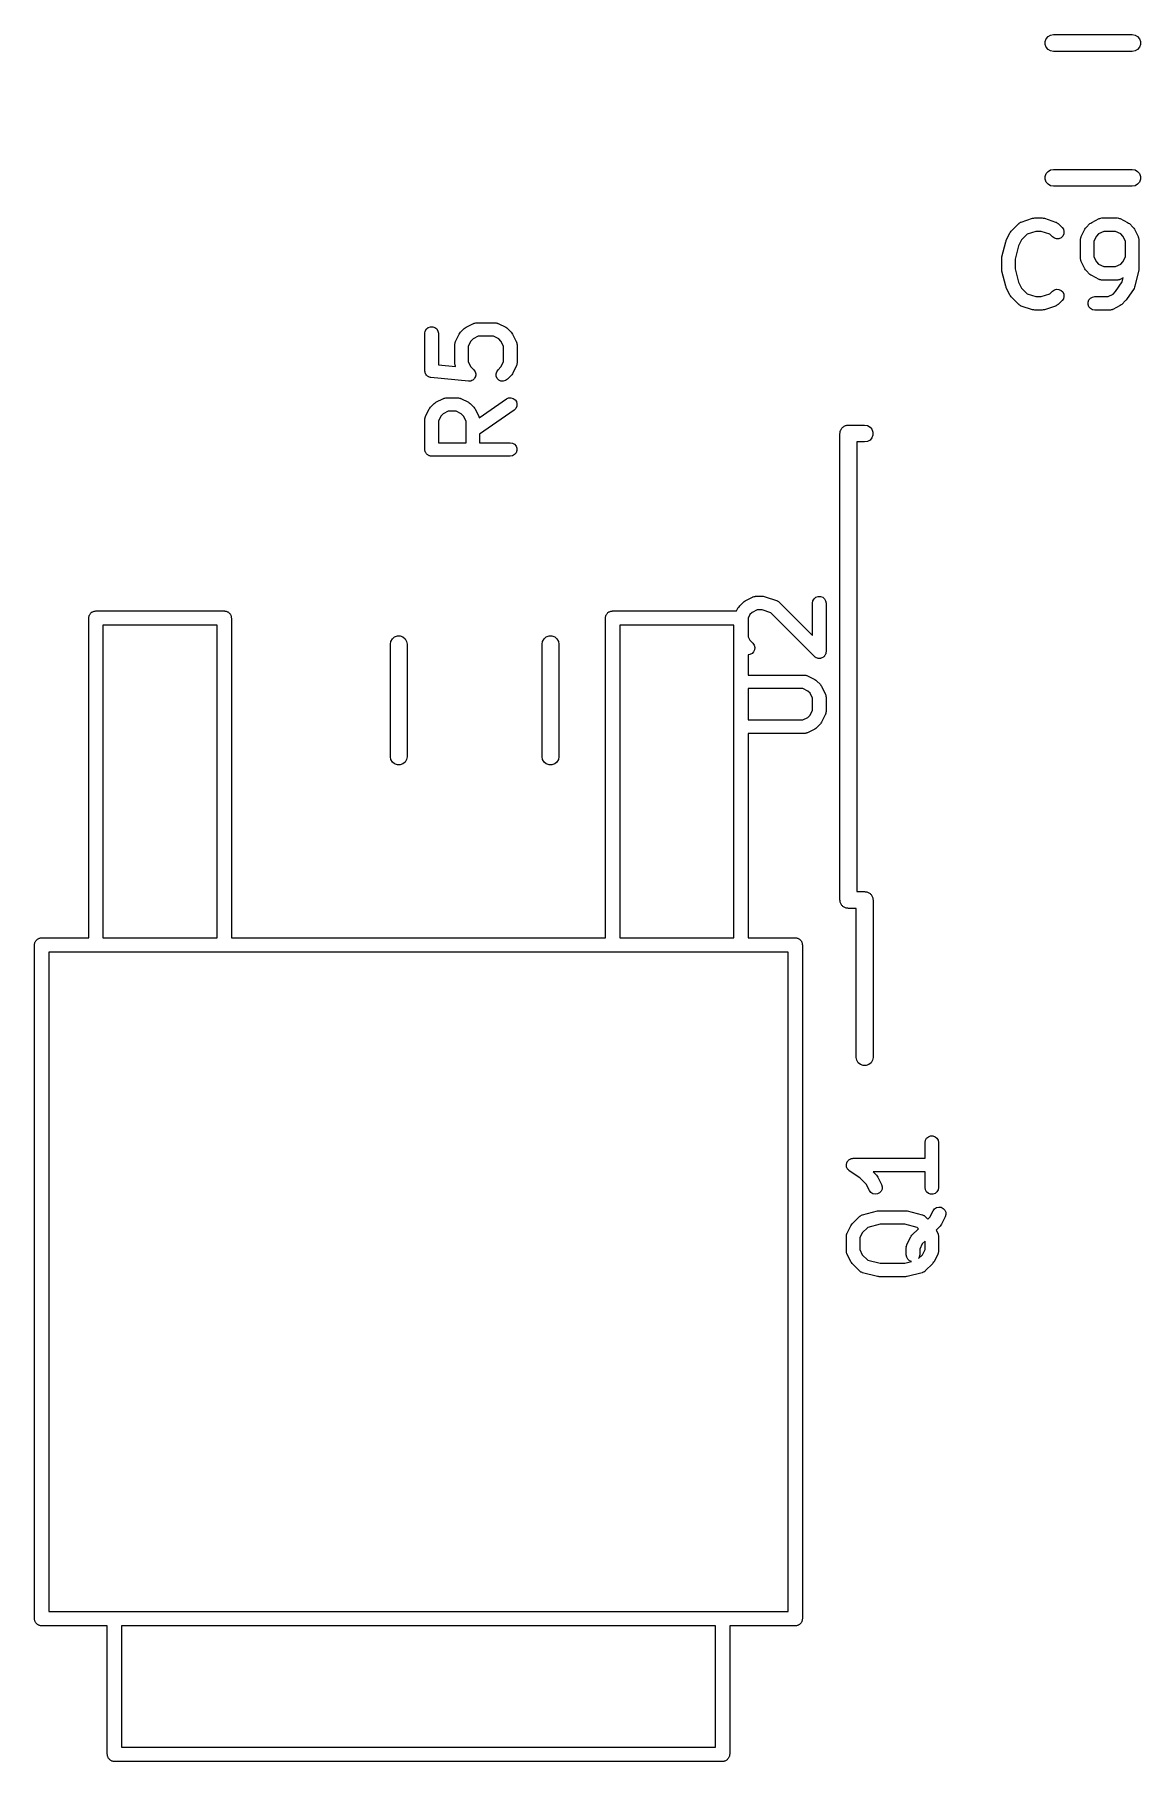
# Model space of a CAD drawing. Extents: x 110.2 to 157.8, y -100.3 to -70.3.
# Drawn here: x 114.08 to 123.92, y -85.69 to -70.33 of the extents above; entities that cross this region are included whole.
import ezdxf

# ---------------------------------------------------------------- set-up
doc = ezdxf.new("R2010")
doc.units = 0
doc.header["$MEASUREMENT"] = 0
doc.layers.add('BLACK', color=7, linetype='CONTINUOUS')

msp = doc.modelspace()

# ---------------------------------------------------------------- linework, layer by layer
at = {"layer": 'Black'}
for p, q in [((123.076, -70.387), (123.085, -70.3625)), ((123.085, -70.3625), (123.102, -70.3425)), ((123.102, -70.3425), (123.124, -70.3295)), ((123.124, -70.3295), (123.15, -70.325)), ((123.15, -70.325), (123.85, -70.325)), ((123.85, -70.325), (123.876, -70.3295)), ((123.876, -70.3295), (123.898, -70.3425)), ((123.898, -70.3425), (123.915, -70.3625)), ((123.915, -70.3625), (123.924, -70.387)), ((123.076, -70.413), (123.076, -70.387)), ((123.085, -70.4375), (123.076, -70.413)), ((123.102, -70.4575), (123.085, -70.4375)), ((123.124, -70.4705), (123.102, -70.4575)), ((123.15, -70.475), (123.124, -70.4705)), ((123.85, -70.475), (123.15, -70.475)), ((123.876, -70.4705), (123.85, -70.475)), ((123.898, -70.4575), (123.876, -70.4705)), ((123.915, -70.4375), (123.898, -70.4575)), ((123.924, -70.413), (123.915, -70.4375)), ((123.924, -70.387), (123.924, -70.413)), ((123.076, -71.587), (123.085, -71.5625)), ((123.076, -71.613), (123.076, -71.587)), ((123.085, -71.5625), (123.102, -71.5425)), ((123.102, -71.5425), (123.124, -71.5295)), ((123.124, -71.5295), (123.15, -71.525)), ((123.15, -71.525), (123.85, -71.525)), ((123.85, -71.525), (123.876, -71.5295)), ((123.876, -71.5295), (123.898, -71.5425)), ((123.898, -71.5425), (123.915, -71.5625)), ((123.915, -71.5625), (123.924, -71.587)), ((123.924, -71.587), (123.924, -71.613)), ((123.085, -71.6375), (123.076, -71.613)), ((123.102, -71.6575), (123.085, -71.6375)), ((123.124, -71.6705), (123.102, -71.6575)), ((123.15, -71.675), (123.124, -71.6705)), ((123.85, -71.675), (123.15, -71.675)), ((123.876, -71.6705), (123.85, -71.675)), ((123.898, -71.6575), (123.876, -71.6705)), ((123.915, -71.6375), (123.898, -71.6575)), ((123.924, -71.613), (123.915, -71.6375)), ((122.774, -72.0742), (122.841, -72.0076)), ((122.841, -72.0076), (122.844, -72.0056)), ((122.844, -72.0056), (122.846, -72.003)), ((122.846, -72.003), (122.852, -71.9997)), ((122.852, -71.9997), (122.858, -71.9956)), ((122.858, -71.9956), (122.861, -71.9947)), ((122.861, -71.9947), (122.864, -71.9931)), ((122.864, -71.9931), (122.964, -71.9597)), ((122.964, -71.9597), (122.974, -71.9583)), ((122.974, -71.9583), (122.983, -71.9567)), ((122.983, -71.9567), (123.05, -71.9567)), ((123.05, -71.9567), (123.059, -71.9583)), ((123.059, -71.9583), (123.069, -71.9597)), ((123.069, -71.9597), (123.169, -71.9931)), ((123.169, -71.9931), (123.172, -71.9947)), ((123.172, -71.9947), (123.175, -71.9956)), ((123.175, -71.9956), (123.181, -71.9997)), ((123.181, -71.9997), (123.187, -72.003)), ((123.187, -72.003), (123.19, -72.0056)), ((123.19, -72.0056), (123.192, -72.0076)), ((123.192, -72.0076), (123.226, -72.0409)), ((123.226, -72.0409), (123.238, -72.058)), ((123.238, -72.058), (123.243, -72.0781)), ((123.396, -72.1232), (123.43, -72.0565)), ((123.43, -72.0565), (123.435, -72.0488)), ((123.435, -72.0488), (123.441, -72.0409)), ((123.441, -72.0409), (123.474, -72.0076)), ((123.474, -72.0076), (123.482, -72.0021)), ((123.482, -72.0021), (123.49, -71.9963)), ((123.49, -71.9963), (123.557, -71.963)), ((123.557, -71.963), (123.56, -71.962)), ((123.56, -71.962), (123.563, -71.9603)), ((123.563, -71.9603), (123.57, -71.9591)), ((123.57, -71.9591), (123.576, -71.9571)), ((123.576, -71.9571), (123.58, -71.9573)), ((123.58, -71.9573), (123.583, -71.9567)), ((123.583, -71.9567), (123.717, -71.9567)), ((123.717, -71.9567), (123.72, -71.9573)), ((123.72, -71.9573), (123.724, -71.9571)), ((123.724, -71.9571), (123.73, -71.9591)), ((123.73, -71.9591), (123.737, -71.9603)), ((123.737, -71.9603), (123.74, -71.962)), ((123.74, -71.962), (123.743, -71.963)), ((123.743, -71.963), (123.81, -71.9963)), ((123.81, -71.9963), (123.818, -72.0021)), ((123.818, -72.0021), (123.826, -72.0076)), ((123.826, -72.0076), (123.859, -72.0409)), ((123.859, -72.0409), (123.865, -72.0488)), ((123.865, -72.0488), (123.87, -72.0565)), ((123.87, -72.0565), (123.904, -72.1232)), ((122.692, -72.3021), (122.725, -72.1688)), ((122.725, -72.1688), (122.728, -72.1628)), ((122.728, -72.1628), (122.73, -72.1565)), ((122.73, -72.1565), (122.763, -72.0898)), ((122.763, -72.0898), (122.769, -72.0821)), ((122.769, -72.0821), (122.774, -72.0742)), ((122.84, -72.2043), (122.81, -72.3241)), ((122.866, -72.1522), (122.84, -72.2043)), ((122.916, -72.1024), (122.866, -72.1522)), ((122.993, -72.0767), (122.916, -72.1024)), ((123.04, -72.0767), (122.993, -72.0767)), ((123.118, -72.1024), (123.04, -72.0767)), ((123.141, -72.1258), (123.118, -72.1024)), ((123.158, -72.1377), (123.141, -72.1258)), ((123.178, -72.1431), (123.158, -72.1377)), ((123.199, -72.1413), (123.178, -72.1431)), ((123.218, -72.1325), (123.199, -72.1413)), ((123.232, -72.1177), (123.218, -72.1325)), ((123.241, -72.0989), (123.232, -72.1177)), ((123.243, -72.0781), (123.241, -72.0989)), ((123.39, -72.1431), (123.392, -72.1364)), ((123.391, -72.1466), (123.39, -72.1431)), ((123.39, -72.15), (123.391, -72.1466)), ((123.39, -72.3167), (123.39, -72.15)), ((123.392, -72.1364), (123.394, -72.1295)), ((123.394, -72.1295), (123.395, -72.1265)), ((123.395, -72.1265), (123.396, -72.1232)), ((123.533, -72.1189), (123.51, -72.1642)), ((123.51, -72.1642), (123.51, -72.3025)), ((123.552, -72.0993), (123.533, -72.1189)), ((123.597, -72.0767), (123.552, -72.0993)), ((123.703, -72.0767), (123.597, -72.0767)), ((123.748, -72.0993), (123.703, -72.0767)), ((123.767, -72.1189), (123.748, -72.0993)), ((123.79, -72.1642), (123.767, -72.1189)), ((123.79, -72.3025), (123.79, -72.1642)), ((123.904, -72.1232), (123.905, -72.1265)), ((123.905, -72.1265), (123.906, -72.1295)), ((123.906, -72.1295), (123.908, -72.1364)), ((123.908, -72.1364), (123.91, -72.1431)), ((123.91, -72.1431), (123.909, -72.1466)), ((123.909, -72.1466), (123.91, -72.15)), ((123.91, -72.15), (123.91, -72.4167)), ((122.69, -72.3167), (122.691, -72.3094)), ((122.69, -72.4167), (122.69, -72.3167)), ((122.691, -72.3094), (122.692, -72.3021)), ((122.81, -72.3241), (122.81, -72.4093)), ((123.391, -72.3201), (123.39, -72.3167)), ((123.39, -72.3235), (123.391, -72.3201)), ((123.392, -72.3303), (123.39, -72.3235)), ((123.394, -72.3372), (123.392, -72.3303)), ((123.395, -72.3402), (123.394, -72.3372)), ((123.396, -72.3435), (123.395, -72.3402)), ((123.43, -72.4102), (123.396, -72.3435)), ((123.51, -72.3025), (123.533, -72.3478)), ((123.533, -72.3478), (123.552, -72.3674)), ((123.748, -72.3674), (123.767, -72.3478)), ((123.767, -72.3478), (123.79, -72.3025)), ((122.691, -72.4239), (122.69, -72.4167)), ((122.692, -72.4312), (122.691, -72.4239)), ((122.725, -72.5646), (122.692, -72.4312)), ((122.81, -72.4093), (122.84, -72.5291)), ((123.435, -72.4179), (123.43, -72.4102)), ((123.441, -72.4258), (123.435, -72.4179)), ((123.474, -72.4591), (123.441, -72.4258)), ((123.482, -72.4646), (123.474, -72.4591)), ((123.49, -72.4703), (123.482, -72.4646)), ((123.557, -72.5037), (123.49, -72.4703)), ((123.552, -72.3674), (123.597, -72.39)), ((123.56, -72.5047), (123.557, -72.5037)), ((123.563, -72.5064), (123.56, -72.5047)), ((123.57, -72.5076), (123.563, -72.5064)), ((123.576, -72.5096), (123.57, -72.5076)), ((123.58, -72.5094), (123.576, -72.5096)), ((123.583, -72.51), (123.58, -72.5094)), ((123.717, -72.51), (123.583, -72.51)), ((123.597, -72.39), (123.703, -72.39)), ((123.703, -72.39), (123.748, -72.3674)), ((123.72, -72.5094), (123.717, -72.51)), ((123.724, -72.5096), (123.72, -72.5094)), ((123.73, -72.5076), (123.724, -72.5096)), ((123.737, -72.5064), (123.73, -72.5076)), ((123.74, -72.5047), (123.737, -72.5064)), ((123.743, -72.5037), (123.74, -72.5047)), ((123.77, -72.4906), (123.743, -72.5037)), ((123.761, -72.5254), (123.77, -72.4906)), ((123.908, -72.4312), (123.875, -72.5646)), ((123.909, -72.4239), (123.908, -72.4312)), ((123.91, -72.4167), (123.909, -72.4239)), ((122.728, -72.5705), (122.725, -72.5646)), ((122.73, -72.5768), (122.728, -72.5705)), ((122.763, -72.6435), (122.73, -72.5768)), ((122.769, -72.6512), (122.763, -72.6435)), ((122.774, -72.6591), (122.769, -72.6512)), ((122.841, -72.7258), (122.774, -72.6591)), ((122.84, -72.5291), (122.866, -72.5811)), ((122.866, -72.5811), (122.916, -72.6309)), ((122.916, -72.6309), (122.993, -72.6567)), ((122.993, -72.6567), (123.04, -72.6567)), ((123.04, -72.6567), (123.118, -72.6309)), ((123.118, -72.6309), (123.141, -72.6076)), ((123.141, -72.6076), (123.158, -72.5956)), ((123.158, -72.5956), (123.178, -72.5902)), ((123.178, -72.5902), (123.199, -72.592)), ((123.199, -72.592), (123.218, -72.6009)), ((123.218, -72.6009), (123.232, -72.6156)), ((123.232, -72.6156), (123.241, -72.6345)), ((123.243, -72.6552), (123.238, -72.6754)), ((123.241, -72.6345), (123.243, -72.6552)), ((123.465, -72.6867), (123.478, -72.6707)), ((123.478, -72.6707), (123.496, -72.6603)), ((123.496, -72.6603), (123.517, -72.6567)), ((123.517, -72.6567), (123.636, -72.6567)), ((123.636, -72.6567), (123.681, -72.634)), ((123.681, -72.634), (123.703, -72.6118)), ((123.703, -72.6118), (123.761, -72.5254)), ((123.867, -72.5833), (123.8, -72.6833)), ((123.871, -72.5739), (123.867, -72.5833)), ((123.875, -72.5646), (123.871, -72.5739)), ((122.844, -72.7277), (122.841, -72.7258)), ((122.846, -72.7303), (122.844, -72.7277)), ((122.852, -72.7337), (122.846, -72.7303)), ((122.858, -72.7377), (122.852, -72.7337)), ((122.861, -72.7386), (122.858, -72.7377)), ((122.864, -72.7403), (122.861, -72.7386)), ((122.964, -72.7736), (122.864, -72.7403)), ((122.974, -72.775), (122.964, -72.7736)), ((122.983, -72.7767), (122.974, -72.775)), ((123.05, -72.7767), (122.983, -72.7767)), ((123.059, -72.775), (123.05, -72.7767)), ((123.069, -72.7736), (123.059, -72.775)), ((123.169, -72.7403), (123.069, -72.7736)), ((123.172, -72.7386), (123.169, -72.7403)), ((123.175, -72.7377), (123.172, -72.7386)), ((123.181, -72.7337), (123.175, -72.7377)), ((123.187, -72.7303), (123.181, -72.7337)), ((123.19, -72.7277), (123.187, -72.7303)), ((123.192, -72.7258), (123.19, -72.7277)), ((123.226, -72.6924), (123.192, -72.7258)), ((123.238, -72.6754), (123.226, -72.6924)), ((123.458, -72.7062), (123.465, -72.6867)), ((123.458, -72.7271), (123.458, -72.7062)), ((123.465, -72.7467), (123.458, -72.7271)), ((123.478, -72.7626), (123.465, -72.7467)), ((123.496, -72.773), (123.478, -72.7626)), ((123.517, -72.7767), (123.496, -72.773)), ((123.65, -72.7767), (123.517, -72.7767)), ((123.653, -72.7761), (123.65, -72.7767)), ((123.657, -72.7763), (123.653, -72.7761)), ((123.664, -72.7743), (123.657, -72.7763)), ((123.671, -72.773), (123.664, -72.7743)), ((123.674, -72.7713), (123.671, -72.773)), ((123.677, -72.7703), (123.674, -72.7713)), ((123.743, -72.737), (123.677, -72.7703)), ((123.751, -72.7313), (123.743, -72.737)), ((123.759, -72.7258), (123.751, -72.7313)), ((123.792, -72.6924), (123.759, -72.7258)), ((123.796, -72.6876), (123.792, -72.6924)), ((123.8, -72.6833), (123.796, -72.6876)), ((117.557, -72.9833), (117.56, -72.9628)), ((117.56, -72.9628), (117.571, -72.9448)), ((117.571, -72.9448), (117.587, -72.9314)), ((117.587, -72.9314), (117.606, -72.9242)), ((117.606, -72.9242), (117.627, -72.9242)), ((117.627, -72.9242), (117.647, -72.9314)), ((117.647, -72.9314), (117.663, -72.9448)), ((117.663, -72.9448), (117.673, -72.9628)), ((117.673, -72.9628), (117.677, -72.9833)), ((117.869, -72.9821), (117.874, -72.9742)), ((117.874, -72.9742), (117.908, -72.9409)), ((117.908, -72.9409), (117.915, -72.9354)), ((117.915, -72.9354), (117.923, -72.9297)), ((117.923, -72.9297), (117.99, -72.8963)), ((117.99, -72.8963), (117.993, -72.8953)), ((117.993, -72.8953), (117.996, -72.8936)), ((117.996, -72.8936), (118.003, -72.8924)), ((118.003, -72.8924), (118.01, -72.8904)), ((118.01, -72.8904), (118.013, -72.8906)), ((118.013, -72.8906), (118.017, -72.89)), ((118.017, -72.89), (118.183, -72.89)), ((118.183, -72.89), (118.187, -72.8906)), ((118.187, -72.8906), (118.19, -72.8904)), ((118.19, -72.8904), (118.197, -72.8924)), ((118.197, -72.8924), (118.204, -72.8936)), ((118.204, -72.8936), (118.207, -72.8953)), ((118.207, -72.8953), (118.21, -72.8963)), ((118.21, -72.8963), (118.277, -72.9297)), ((118.277, -72.9297), (118.285, -72.9354)), ((118.285, -72.9354), (118.292, -72.9409)), ((118.292, -72.9409), (118.326, -72.9742)), ((118.326, -72.9742), (118.331, -72.9821)), ((117.557, -73.3167), (117.557, -72.9833)), ((117.677, -72.9833), (117.677, -73.2624)), ((117.823, -73.0833), (117.824, -73.0799)), ((117.823, -73.25), (117.823, -73.0833)), ((117.824, -73.0765), (117.826, -73.0697)), ((117.824, -73.0799), (117.824, -73.0765)), ((117.826, -73.0697), (117.827, -73.0628)), ((117.827, -73.0628), (117.829, -73.0598)), ((117.829, -73.0598), (117.83, -73.0565)), ((117.83, -73.0565), (117.863, -72.9898)), ((117.863, -72.9898), (117.869, -72.9821)), ((117.966, -73.0522), (117.943, -73.0975)), ((117.943, -73.0975), (117.943, -73.2358)), ((117.986, -73.0326), (117.966, -73.0522)), ((118.031, -73.01), (117.986, -73.0326)), ((118.169, -73.01), (118.031, -73.01)), ((118.214, -73.0326), (118.169, -73.01)), ((118.234, -73.0522), (118.214, -73.0326)), ((118.257, -73.0975), (118.234, -73.0522)), ((118.257, -73.2358), (118.257, -73.0975)), ((118.331, -72.9821), (118.337, -72.9898)), ((118.337, -72.9898), (118.37, -73.0565)), ((118.37, -73.0565), (118.371, -73.0598)), ((118.371, -73.0598), (118.373, -73.0628)), ((118.373, -73.0628), (118.374, -73.0697)), ((118.374, -73.0697), (118.376, -73.0765)), ((118.376, -73.0765), (118.376, -73.0799)), ((118.376, -73.0799), (118.377, -73.0833)), ((118.377, -73.0833), (118.377, -73.25)), ((117.677, -73.2624), (117.83, -73.2777)), ((117.824, -73.2534), (117.823, -73.25)), ((117.824, -73.2569), (117.824, -73.2534)), ((117.826, -73.2636), (117.824, -73.2569)), ((117.827, -73.2705), (117.826, -73.2636)), ((117.829, -73.2735), (117.827, -73.2705)), ((117.83, -73.2768), (117.829, -73.2735)), ((117.83, -73.2777), (117.83, -73.2768)), ((117.943, -73.2358), (117.966, -73.2811)), ((117.966, -73.2811), (117.992, -73.3076)), ((118.208, -73.3076), (118.234, -73.2811)), ((118.234, -73.2811), (118.257, -73.2358)), ((118.37, -73.2768), (118.337, -73.3435)), ((118.371, -73.2735), (118.37, -73.2768)), ((118.373, -73.2705), (118.371, -73.2735)), ((118.374, -73.2636), (118.373, -73.2705)), ((118.376, -73.2569), (118.374, -73.2636)), ((118.377, -73.25), (118.376, -73.2534)), ((118.376, -73.2534), (118.376, -73.2569)), ((117.557, -73.3189), (117.557, -73.3167)), ((117.557, -73.3212), (117.557, -73.3189)), ((117.559, -73.3291), (117.557, -73.3212)), ((117.56, -73.3372), (117.559, -73.3291)), ((117.561, -73.3392), (117.56, -73.3372)), ((117.562, -73.3413), (117.561, -73.3392)), ((117.567, -73.3481), (117.562, -73.3413)), ((117.571, -73.3552), (117.567, -73.3481)), ((117.572, -73.3567), (117.571, -73.3552)), ((117.574, -73.3586), (117.572, -73.3567)), ((117.58, -73.3633), (117.574, -73.3586)), ((117.587, -73.3686), (117.58, -73.3633)), ((117.589, -73.3694), (117.587, -73.3686)), ((117.591, -73.3707), (117.589, -73.3694)), ((117.599, -73.3729), (117.591, -73.3707)), ((117.606, -73.3758), (117.599, -73.3729)), ((117.609, -73.3758), (117.606, -73.3758)), ((117.611, -73.3764), (117.609, -73.3758)), ((117.944, -73.4097), (117.611, -73.3764)), ((117.945, -73.4098), (117.944, -73.4097)), ((117.944, -73.4097), (117.944, -73.4097)), ((117.955, -73.4089), (117.945, -73.4098)), ((117.965, -73.4081), (117.955, -73.4089)), ((117.966, -73.408), (117.965, -73.408)), ((117.965, -73.408), (117.965, -73.4081)), ((117.975, -73.4037), (117.966, -73.408)), ((117.984, -73.3996), (117.975, -73.4037)), ((117.992, -73.3921), (117.984, -73.3991)), ((117.984, -73.3991), (117.984, -73.3993)), ((117.984, -73.3993), (117.984, -73.3996)), ((117.992, -73.3076), (117.993, -73.3079)), ((117.999, -73.385), (117.992, -73.3921)), ((117.993, -73.3079), (117.993, -73.3081)), ((117.993, -73.3081), (117.999, -73.3164)), ((117.999, -73.3164), (118.004, -73.3246)), ((118.003, -73.3753), (117.999, -73.3844)), ((117.999, -73.3844), (117.999, -73.3847)), ((117.999, -73.3847), (117.999, -73.385)), ((118.008, -73.3662), (118.003, -73.3753)), ((118.004, -73.3246), (118.004, -73.325)), ((118.004, -73.325), (118.005, -73.3253)), ((118.005, -73.3253), (118.007, -73.3351)), ((118.007, -73.3351), (118.01, -73.3448)), ((118.009, -73.3555), (118.008, -73.3655)), ((118.008, -73.3655), (118.008, -73.3659)), ((118.008, -73.3659), (118.008, -73.3662)), ((118.01, -73.3455), (118.009, -73.3555)), ((118.01, -73.3448), (118.01, -73.3451)), ((118.01, -73.3451), (118.01, -73.3455)), ((118.19, -73.3448), (118.196, -73.3246)), ((118.192, -73.3655), (118.19, -73.3448)), ((118.201, -73.3844), (118.192, -73.3655)), ((118.196, -73.3246), (118.208, -73.3076)), ((118.216, -73.3991), (118.201, -73.3844)), ((118.234, -73.408), (118.216, -73.3991)), ((118.255, -73.4098), (118.234, -73.408)), ((118.275, -73.4044), (118.255, -73.4098)), ((118.292, -73.3924), (118.275, -73.4044)), ((118.326, -73.3591), (118.292, -73.3924)), ((118.331, -73.3512), (118.326, -73.3591)), ((118.337, -73.3435), (118.331, -73.3512)), ((117.649, -73.6021), (117.656, -73.5963)), ((117.656, -73.5963), (117.723, -73.563)), ((117.723, -73.563), (117.726, -73.562)), ((117.726, -73.562), (117.729, -73.5603)), ((117.729, -73.5603), (117.736, -73.5591)), ((117.736, -73.5591), (117.743, -73.5571)), ((117.743, -73.5571), (117.747, -73.5573)), ((117.747, -73.5573), (117.75, -73.5567)), ((117.75, -73.5567), (117.85, -73.5567)), ((117.85, -73.5567), (117.853, -73.5573)), ((117.853, -73.5573), (117.857, -73.5571)), ((117.857, -73.5571), (117.864, -73.5591)), ((117.864, -73.5591), (117.871, -73.5603)), ((117.871, -73.5603), (117.874, -73.562)), ((117.874, -73.562), (117.877, -73.563)), ((117.877, -73.563), (117.944, -73.5963)), ((117.944, -73.5963), (117.951, -73.6021)), ((118.041, -73.7364), (118.282, -73.5675)), ((118.282, -73.5675), (118.301, -73.5587)), ((118.301, -73.5587), (118.322, -73.5569)), ((118.322, -73.5569), (118.342, -73.5623)), ((118.342, -73.5623), (118.359, -73.5742)), ((118.359, -73.5742), (118.371, -73.5913)), ((118.371, -73.5913), (118.376, -73.6114)), ((117.557, -73.7431), (117.559, -73.7364)), ((117.557, -73.7466), (117.557, -73.7431)), ((117.557, -73.75), (117.557, -73.7466)), ((117.557, -74.0167), (117.557, -73.75)), ((117.559, -73.7364), (117.56, -73.7295)), ((117.56, -73.7295), (117.562, -73.7265)), ((117.562, -73.7265), (117.563, -73.7232)), ((117.563, -73.7232), (117.596, -73.6565)), ((117.596, -73.6565), (117.602, -73.6488)), ((117.602, -73.6488), (117.608, -73.6409)), ((117.608, -73.6409), (117.641, -73.6076)), ((117.641, -73.6076), (117.649, -73.6021)), ((117.699, -73.7189), (117.677, -73.7642)), ((117.719, -73.6993), (117.699, -73.7189)), ((117.764, -73.6767), (117.719, -73.6993)), ((117.836, -73.6767), (117.764, -73.6767)), ((117.881, -73.6993), (117.836, -73.6767)), ((117.901, -73.7189), (117.881, -73.6993)), ((117.923, -73.7642), (117.901, -73.7189)), ((117.951, -73.6021), (117.959, -73.6076)), ((117.959, -73.6076), (117.992, -73.6409)), ((117.992, -73.6409), (117.998, -73.6488)), ((117.998, -73.6488), (118.004, -73.6565)), ((118.004, -73.6565), (118.037, -73.7232)), ((118.037, -73.7232), (118.038, -73.7265)), ((118.038, -73.7265), (118.04, -73.7295)), ((118.04, -73.7295), (118.041, -73.7364)), ((118.041, -73.7364), (118.041, -73.7364)), ((118.351, -73.6658), (118.043, -73.8812)), ((118.366, -73.6511), (118.351, -73.6658)), ((118.375, -73.6322), (118.366, -73.6511)), ((118.376, -73.6114), (118.375, -73.6322)), ((117.677, -73.7642), (117.677, -73.9567)), ((117.923, -73.9567), (117.923, -73.7642)), ((118.043, -73.8812), (118.043, -73.9567)), ((121.25, -73.875), (121.251, -73.8685)), ((121.25, -78.025), (121.25, -73.875)), ((121.251, -73.862), (121.253, -73.8558)), ((121.251, -73.8685), (121.251, -73.862)), ((121.253, -73.8558), (121.255, -73.8493)), ((121.255, -73.8493), (121.258, -73.8437)), ((121.258, -73.8437), (121.26, -73.8375)), ((121.26, -73.8375), (121.264, -73.8325)), ((121.264, -73.8325), (121.268, -73.8268)), ((121.268, -73.8268), (121.273, -73.8226)), ((121.273, -73.8226), (121.277, -73.8175)), ((121.277, -73.8175), (121.282, -73.8143)), ((121.282, -73.8143), (121.287, -73.81)), ((121.287, -73.81), (121.294, -73.8078)), ((121.294, -73.8078), (121.299, -73.8045)), ((121.299, -73.8045), (121.306, -73.8034)), ((121.306, -73.8034), (121.312, -73.8011)), ((121.312, -73.8011), (121.319, -73.8011)), ((121.319, -73.8011), (121.325, -73.8)), ((121.325, -73.8), (121.47, -73.8)), ((121.47, -73.8), (121.496, -73.8045)), ((121.496, -73.8045), (121.518, -73.8175)), ((121.518, -73.8175), (121.535, -73.8375)), ((121.535, -73.8375), (121.544, -73.862)), ((121.544, -73.888), (121.535, -73.9125)), ((121.544, -73.862), (121.544, -73.888)), ((117.558, -74.0218), (117.557, -74.0167)), ((117.558, -74.0271), (117.558, -74.0218)), ((117.559, -74.032), (117.558, -74.0271)), ((117.56, -74.0372), (117.559, -74.032)), ((117.563, -74.0417), (117.56, -74.0372)), ((117.565, -74.0467), (117.563, -74.0417)), ((117.568, -74.0507), (117.565, -74.0467)), ((117.571, -74.0552), (117.568, -74.0507)), ((117.575, -74.0586), (117.571, -74.0552)), ((117.677, -73.9567), (117.923, -73.9567)), ((118.043, -73.9567), (118.317, -73.9567)), ((118.317, -73.9567), (118.337, -73.9603)), ((118.337, -73.9603), (118.355, -73.9707)), ((118.355, -73.9707), (118.369, -73.9867)), ((118.369, -74.0467), (118.355, -74.0626)), ((118.369, -73.9867), (118.376, -74.0062)), ((118.376, -74.0271), (118.369, -74.0467)), ((118.376, -74.0062), (118.376, -74.0271)), ((121.47, -73.95), (121.4, -73.95)), ((121.4, -73.95), (121.4, -77.95)), ((121.496, -73.9455), (121.47, -73.95)), ((121.518, -73.9325), (121.496, -73.9455)), ((121.535, -73.9125), (121.518, -73.9325)), ((117.578, -74.0626), (117.575, -74.0586)), ((117.583, -74.0653), (117.578, -74.0626)), ((117.587, -74.0686), (117.583, -74.0653)), ((117.592, -74.0704), (117.587, -74.0686)), ((117.596, -74.073), (117.592, -74.0704)), ((117.601, -74.074), (117.596, -74.073)), ((117.606, -74.0758), (117.601, -74.074)), ((117.611, -74.0758), (117.606, -74.0758)), ((117.617, -74.0767), (117.611, -74.0758)), ((118.317, -74.0767), (117.617, -74.0767)), ((118.337, -74.073), (118.317, -74.0767)), ((118.355, -74.0626), (118.337, -74.073)), ((120.331, -75.4534), (120.346, -75.4232)), ((120.346, -75.4232), (120.352, -75.4154)), ((120.352, -75.4154), (120.358, -75.4076)), ((120.358, -75.4076), (120.391, -75.3742)), ((120.391, -75.3742), (120.399, -75.3687)), ((120.399, -75.3687), (120.407, -75.363)), ((120.407, -75.363), (120.473, -75.3297)), ((120.473, -75.3297), (120.476, -75.3287)), ((120.476, -75.3287), (120.479, -75.327)), ((120.479, -75.327), (120.486, -75.3257)), ((120.486, -75.3257), (120.493, -75.3237)), ((120.493, -75.3237), (120.497, -75.3239)), ((120.497, -75.3239), (120.5, -75.3233)), ((120.5, -75.3233), (120.567, -75.3233)), ((120.567, -75.3233), (120.576, -75.325)), ((120.576, -75.325), (120.586, -75.3264)), ((120.586, -75.3264), (120.686, -75.3597)), ((120.686, -75.3597), (120.689, -75.3614)), ((120.689, -75.3614), (120.692, -75.3623)), ((120.692, -75.3623), (120.698, -75.3663)), ((120.698, -75.3663), (120.704, -75.3697)), ((120.704, -75.3697), (120.706, -75.3723)), ((120.706, -75.3723), (120.709, -75.3742)), ((120.709, -75.3742), (121.007, -75.6718)), ((121.007, -75.3833), (121.01, -75.3628)), ((121.007, -75.6718), (121.007, -75.3833)), ((121.01, -75.3628), (121.021, -75.3448)), ((121.021, -75.3448), (121.037, -75.3314)), ((121.037, -75.3314), (121.056, -75.3242)), ((121.056, -75.3242), (121.077, -75.3242)), ((121.077, -75.3242), (121.097, -75.3314)), ((121.097, -75.3314), (121.113, -75.3448)), ((121.113, -75.3448), (121.123, -75.3628)), ((121.123, -75.3628), (121.127, -75.3833)), ((121.127, -75.3833), (121.127, -75.8167)), ((114.566, -75.5169), (114.567, -75.5114)), ((114.566, -78.3617), (114.566, -75.5169)), ((114.567, -75.5059), (114.569, -75.5007)), ((114.567, -75.5114), (114.567, -75.5059)), ((114.569, -75.5007), (114.57, -75.4952)), ((114.57, -75.4952), (114.573, -75.4904)), ((114.573, -75.4904), (114.575, -75.4851)), ((114.575, -75.4851), (114.578, -75.4809)), ((114.578, -75.4809), (114.581, -75.4761)), ((114.581, -75.4761), (114.585, -75.4725)), ((114.585, -75.4725), (114.589, -75.4683)), ((114.589, -75.4683), (114.594, -75.4655)), ((114.594, -75.4655), (114.598, -75.4619)), ((114.598, -75.4619), (114.603, -75.46)), ((114.603, -75.46), (114.608, -75.4572)), ((114.608, -75.4572), (114.614, -75.4563)), ((114.614, -75.4563), (114.619, -75.4544)), ((114.619, -75.4544), (114.624, -75.4544)), ((114.624, -75.4544), (114.63, -75.4534)), ((114.63, -75.4534), (115.773, -75.4534)), ((114.693, -75.5804), (114.693, -78.3617)), ((115.709, -75.5804), (114.693, -75.5804)), ((115.709, -78.3617), (115.709, -75.5804)), ((115.773, -75.4534), (115.778, -75.4544)), ((115.778, -75.4544), (115.784, -75.4544)), ((115.784, -75.4544), (115.789, -75.4563)), ((115.789, -75.4563), (115.795, -75.4572)), ((115.795, -75.4572), (115.799, -75.46)), ((115.799, -75.46), (115.805, -75.4619)), ((115.805, -75.4619), (115.809, -75.4655)), ((115.809, -75.4655), (115.814, -75.4683)), ((115.814, -75.4683), (115.817, -75.4725)), ((115.817, -75.4725), (115.821, -75.4761)), ((115.821, -75.4761), (115.824, -75.4809)), ((115.824, -75.4809), (115.828, -75.4851)), ((115.828, -75.4851), (115.83, -75.4904)), ((115.83, -75.4904), (115.832, -75.4952)), ((115.832, -75.4952), (115.833, -75.5007)), ((115.833, -75.5007), (115.835, -75.5059)), ((115.835, -75.5059), (115.835, -75.5114)), ((115.835, -75.5114), (115.836, -75.5169)), ((115.836, -75.5169), (115.836, -78.3617)), ((119.164, -75.5169), (119.165, -75.5114)), ((119.164, -78.3617), (119.164, -75.5169)), ((119.165, -75.5059), (119.167, -75.5007)), ((119.165, -75.5114), (119.165, -75.5059)), ((119.167, -75.5007), (119.168, -75.4952)), ((119.168, -75.4952), (119.17, -75.4904)), ((119.17, -75.4904), (119.172, -75.4851)), ((119.172, -75.4851), (119.176, -75.4809)), ((119.176, -75.4809), (119.179, -75.4761)), ((119.179, -75.4761), (119.183, -75.4725)), ((119.183, -75.4725), (119.186, -75.4683)), ((119.186, -75.4683), (119.191, -75.4655)), ((119.191, -75.4655), (119.195, -75.4619)), ((119.195, -75.4619), (119.201, -75.46)), ((119.201, -75.46), (119.205, -75.4572)), ((119.205, -75.4572), (119.211, -75.4563)), ((119.211, -75.4563), (119.216, -75.4544)), ((119.216, -75.4544), (119.222, -75.4544)), ((119.222, -75.4544), (119.227, -75.4534)), ((119.227, -75.4534), (120.331, -75.4534)), ((119.291, -75.5804), (119.291, -78.3617)), ((120.307, -75.5804), (119.291, -75.5804)), ((120.307, -75.6833), (120.307, -75.5804)), ((120.449, -75.4855), (120.434, -75.5168)), ((120.434, -75.5168), (120.434, -75.5169)), ((120.434, -75.5169), (120.434, -75.6832)), ((120.469, -75.466), (120.449, -75.4855)), ((120.514, -75.4433), (120.469, -75.466)), ((120.557, -75.4433), (120.514, -75.4433)), ((120.634, -75.4691), (120.557, -75.4433)), ((121.024, -75.8591), (120.634, -75.4691)), ((117.25, -75.75), (117.255, -75.7243)), ((117.255, -75.7243), (117.268, -75.7018)), ((117.268, -75.7018), (117.287, -75.685)), ((117.287, -75.685), (117.312, -75.6761)), ((117.312, -75.6761), (117.338, -75.6761)), ((117.338, -75.6761), (117.362, -75.685)), ((117.362, -75.685), (117.382, -75.7018)), ((117.382, -75.7018), (117.395, -75.7243)), ((117.395, -75.7243), (117.4, -75.75)), ((118.6, -75.75), (118.605, -75.7243)), ((118.605, -75.7243), (118.618, -75.7018)), ((118.618, -75.7018), (118.637, -75.685)), ((118.637, -75.685), (118.662, -75.6761)), ((118.662, -75.6761), (118.688, -75.6761)), ((118.688, -75.6761), (118.712, -75.685)), ((118.712, -75.685), (118.732, -75.7018)), ((118.732, -75.7018), (118.745, -75.7243)), ((118.745, -75.7243), (118.75, -75.75)), ((120.307, -75.6835), (120.307, -75.6833)), ((120.307, -78.3617), (120.307, -75.6835)), ((120.434, -75.6832), (120.449, -75.7145)), ((120.449, -75.7145), (120.476, -75.7409)), ((120.476, -75.7409), (120.488, -75.758)), ((117.25, -76.75), (117.25, -75.75)), ((117.4, -75.75), (117.4, -76.75)), ((118.6, -76.75), (118.6, -75.75)), ((118.75, -75.75), (118.75, -76.75)), ((120.449, -75.8413), (120.434, -75.8426)), ((120.434, -75.8426), (120.434, -76.0233)), ((120.468, -75.8325), (120.449, -75.8413)), ((120.482, -75.8177), (120.468, -75.8325)), ((120.491, -75.7989), (120.482, -75.8177)), ((120.488, -75.758), (120.493, -75.7781)), ((120.493, -75.7781), (120.491, -75.7989)), ((121.031, -75.8636), (121.024, -75.8591)), ((121.037, -75.8686), (121.031, -75.8636)), ((121.039, -75.8695), (121.037, -75.8686)), ((121.041, -75.871), (121.039, -75.8695)), ((121.049, -75.8731), (121.041, -75.871)), ((121.056, -75.8758), (121.049, -75.8731)), ((121.059, -75.8758), (121.056, -75.8758)), ((121.061, -75.8764), (121.059, -75.8758)), ((121.069, -75.8758), (121.061, -75.8764)), ((121.077, -75.8758), (121.069, -75.8758)), ((121.08, -75.8749), (121.077, -75.8758)), ((121.082, -75.8746), (121.08, -75.8749)), ((121.089, -75.8713), (121.082, -75.8746)), ((121.097, -75.8686), (121.089, -75.8713)), ((121.099, -75.8669), (121.097, -75.8686)), ((121.101, -75.8658), (121.099, -75.8669)), ((121.107, -75.8603), (121.101, -75.8658)), ((121.113, -75.8552), (121.107, -75.8603)), ((121.114, -75.8529), (121.113, -75.8552)), ((121.116, -75.8511), (121.114, -75.8529)), ((121.119, -75.844), (121.116, -75.8511)), ((121.123, -75.8372), (121.119, -75.844)), ((121.124, -75.8346), (121.123, -75.8372)), ((121.125, -75.8322), (121.124, -75.8346)), ((121.127, -75.8167), (121.125, -75.8244)), ((121.125, -75.8244), (121.125, -75.8322)), ((120.434, -76.0233), (120.933, -76.0233)), ((120.933, -76.0233), (120.937, -76.0239)), ((120.937, -76.0239), (120.94, -76.0237)), ((120.94, -76.0237), (120.947, -76.0257)), ((120.947, -76.0257), (120.954, -76.027)), ((120.954, -76.027), (120.957, -76.0287)), ((120.957, -76.0287), (120.96, -76.0297)), ((120.96, -76.0297), (121.027, -76.063)), ((120.434, -76.1433), (120.434, -76.4233)), ((120.919, -76.1433), (120.434, -76.1433)), ((120.964, -76.166), (120.919, -76.1433)), ((120.984, -76.1855), (120.964, -76.166)), ((121.007, -76.2308), (120.984, -76.1855)), ((121.027, -76.063), (121.035, -76.0687)), ((121.035, -76.0687), (121.042, -76.0742)), ((121.042, -76.0742), (121.076, -76.1076)), ((121.076, -76.1076), (121.081, -76.1154)), ((121.081, -76.1154), (121.087, -76.1232)), ((121.087, -76.1232), (121.12, -76.1898)), ((121.12, -76.1898), (121.121, -76.1931)), ((121.121, -76.1931), (121.123, -76.1961)), ((121.123, -76.1961), (121.124, -76.2031)), ((121.124, -76.2031), (121.126, -76.2098)), ((120.984, -76.3811), (121.007, -76.3358)), ((121.007, -76.3358), (121.007, -76.2308)), ((121.126, -76.3569), (121.124, -76.3636)), ((121.126, -76.2098), (121.126, -76.2133)), ((121.126, -76.2133), (121.127, -76.2167)), ((121.127, -76.35), (121.126, -76.3534)), ((121.126, -76.3534), (121.126, -76.3569)), ((121.127, -76.2167), (121.127, -76.35)), ((120.434, -76.4233), (120.919, -76.4233)), ((120.919, -76.4233), (120.964, -76.4007)), ((121.027, -76.5037), (120.96, -76.537)), ((120.964, -76.4007), (120.984, -76.3811)), ((121.035, -76.4979), (121.027, -76.5037)), ((121.042, -76.4924), (121.035, -76.4979)), ((121.076, -76.4591), (121.042, -76.4924)), ((121.081, -76.4512), (121.076, -76.4591)), ((121.087, -76.4435), (121.081, -76.4512)), ((121.12, -76.3768), (121.087, -76.4435)), ((121.121, -76.3735), (121.12, -76.3768)), ((121.123, -76.3705), (121.121, -76.3735)), ((121.124, -76.3636), (121.123, -76.3705)), ((120.933, -76.5433), (120.434, -76.5433)), ((120.434, -76.5433), (120.434, -78.3617)), ((120.937, -76.5427), (120.933, -76.5433)), ((120.94, -76.5429), (120.937, -76.5427)), ((120.947, -76.5409), (120.94, -76.5429)), ((120.954, -76.5397), (120.947, -76.5409)), ((120.957, -76.538), (120.954, -76.5397)), ((120.96, -76.537), (120.957, -76.538)), ((117.255, -76.7757), (117.25, -76.75)), ((117.268, -76.7982), (117.255, -76.7757)), ((117.287, -76.815), (117.268, -76.7982)), ((117.312, -76.8239), (117.287, -76.815)), ((117.362, -76.815), (117.338, -76.8239)), ((117.382, -76.7982), (117.362, -76.815)), ((117.395, -76.7757), (117.382, -76.7982)), ((117.4, -76.75), (117.395, -76.7757)), ((118.605, -76.7757), (118.6, -76.75)), ((118.618, -76.7982), (118.605, -76.7757)), ((118.637, -76.815), (118.618, -76.7982)), ((118.662, -76.8239), (118.637, -76.815)), ((118.712, -76.815), (118.688, -76.8239)), ((118.732, -76.7982), (118.712, -76.815)), ((118.745, -76.7757), (118.732, -76.7982)), ((118.75, -76.75), (118.745, -76.7757)), ((117.338, -76.8239), (117.312, -76.8239)), ((118.688, -76.8239), (118.662, -76.8239)), ((121.251, -78.0315), (121.25, -78.025)), ((121.251, -78.038), (121.251, -78.0315)), ((121.253, -78.0442), (121.251, -78.038)), ((121.255, -78.0507), (121.253, -78.0442)), ((121.258, -78.0563), (121.255, -78.0507)), ((121.4, -77.95), (121.47, -77.95)), ((121.47, -77.95), (121.476, -77.9511)), ((121.476, -77.9511), (121.483, -77.9511)), ((121.483, -77.9511), (121.489, -77.9534)), ((121.489, -77.9534), (121.496, -77.9545)), ((121.496, -77.9545), (121.501, -77.9578)), ((121.501, -77.9578), (121.507, -77.96)), ((121.507, -77.96), (121.513, -77.9643)), ((121.513, -77.9643), (121.518, -77.9675)), ((121.518, -77.9675), (121.522, -77.9726)), ((121.522, -77.9726), (121.527, -77.9768)), ((121.527, -77.9768), (121.531, -77.9825)), ((121.531, -77.9825), (121.535, -77.9875)), ((121.535, -77.9875), (121.537, -77.9937)), ((121.537, -77.9937), (121.54, -77.9993)), ((121.54, -77.9993), (121.542, -78.0058)), ((121.542, -78.0058), (121.544, -78.012)), ((121.544, -78.012), (121.544, -78.0185)), ((121.544, -78.0185), (121.545, -78.025)), ((121.545, -78.025), (121.545, -79.425)), ((121.26, -78.0625), (121.258, -78.0563)), ((121.264, -78.0675), (121.26, -78.0625)), ((121.268, -78.0732), (121.264, -78.0675)), ((121.273, -78.0774), (121.268, -78.0732)), ((121.277, -78.0825), (121.273, -78.0774)), ((121.282, -78.0857), (121.277, -78.0825)), ((121.287, -78.09), (121.282, -78.0857)), ((121.294, -78.0922), (121.287, -78.09)), ((121.299, -78.0955), (121.294, -78.0922)), ((121.306, -78.0966), (121.299, -78.0955)), ((121.312, -78.0989), (121.306, -78.0966)), ((121.319, -78.0989), (121.312, -78.0989)), ((121.325, -78.1), (121.319, -78.0989)), ((121.395, -78.1), (121.325, -78.1)), ((121.395, -79.425), (121.395, -78.1)), ((114.084, -78.4252), (114.085, -78.4197)), ((114.084, -84.4196), (114.084, -78.4252)), ((114.085, -78.4142), (114.087, -78.409)), ((114.085, -78.4197), (114.085, -78.4142)), ((114.087, -78.409), (114.088, -78.4035)), ((114.088, -78.4035), (114.09, -78.3987)), ((114.09, -78.3987), (114.092, -78.3935)), ((114.092, -78.3935), (114.096, -78.3892)), ((114.096, -78.3892), (114.099, -78.3844)), ((114.099, -78.3844), (114.103, -78.3808)), ((114.103, -78.3808), (114.106, -78.3766)), ((114.106, -78.3766), (114.111, -78.3738)), ((114.111, -78.3738), (114.115, -78.3702)), ((114.115, -78.3702), (114.121, -78.3683)), ((114.121, -78.3683), (114.125, -78.3655)), ((114.125, -78.3655), (114.131, -78.3646)), ((114.131, -78.3646), (114.136, -78.3627)), ((114.136, -78.3627), (114.142, -78.3627)), ((114.142, -78.3627), (114.147, -78.3617)), ((114.147, -78.3617), (114.566, -78.3617)), ((114.211, -78.4887), (114.211, -84.3561)), ((120.789, -78.4887), (114.211, -78.4887)), ((114.693, -78.3617), (115.709, -78.3617)), ((115.836, -78.3617), (119.164, -78.3617)), ((119.291, -78.3617), (120.307, -78.3617)), ((120.434, -78.3617), (120.853, -78.3617)), ((120.789, -84.3561), (120.789, -78.4887)), ((120.853, -78.3617), (120.858, -78.3627)), ((120.858, -78.3627), (120.864, -78.3627)), ((120.864, -78.3627), (120.869, -78.3646)), ((120.869, -78.3646), (120.875, -78.3655)), ((120.875, -78.3655), (120.879, -78.3683)), ((120.879, -78.3683), (120.885, -78.3702)), ((120.885, -78.3702), (120.889, -78.3738)), ((120.889, -78.3738), (120.894, -78.3766)), ((120.894, -78.3766), (120.897, -78.3808)), ((120.897, -78.3808), (120.901, -78.3844)), ((120.901, -78.3844), (120.904, -78.3892)), ((120.904, -78.3892), (120.908, -78.3935)), ((120.908, -78.3935), (120.91, -78.3987)), ((120.91, -78.3987), (120.912, -78.4035)), ((120.912, -78.4035), (120.913, -78.409)), ((120.913, -78.409), (120.915, -78.4142)), ((120.915, -78.4142), (120.915, -78.4197)), ((120.915, -78.4197), (120.916, -78.4252)), ((120.916, -78.4252), (120.916, -84.4196)), ((121.4, -79.4507), (121.395, -79.425)), ((121.545, -79.425), (121.54, -79.4507)), ((121.413, -79.4732), (121.4, -79.4507)), ((121.432, -79.49), (121.413, -79.4732)), ((121.457, -79.4989), (121.432, -79.49)), ((121.483, -79.4989), (121.457, -79.4989)), ((121.507, -79.49), (121.483, -79.4989)), ((121.527, -79.4732), (121.507, -79.49)), ((121.54, -79.4507), (121.527, -79.4732)), ((122.007, -80.1833), (122.01, -80.1628)), ((122.007, -80.3233), (122.007, -80.1833)), ((122.01, -80.1628), (122.021, -80.1448)), ((122.021, -80.1448), (122.037, -80.1314)), ((122.037, -80.1314), (122.056, -80.1242)), ((122.056, -80.1242), (122.077, -80.1242)), ((122.077, -80.1242), (122.097, -80.1314)), ((122.097, -80.1314), (122.113, -80.1448)), ((122.113, -80.1448), (122.123, -80.1628)), ((122.123, -80.1628), (122.127, -80.1833)), ((122.127, -80.1833), (122.127, -80.5833)), ((121.312, -80.3592), (121.314, -80.3565)), ((121.314, -80.3565), (121.315, -80.3533)), ((121.315, -80.3533), (121.319, -80.3478)), ((121.319, -80.3478), (121.323, -80.3419)), ((121.323, -80.3419), (121.326, -80.3399)), ((121.326, -80.3399), (121.328, -80.3374)), ((121.328, -80.3374), (121.334, -80.3338)), ((121.334, -80.3338), (121.34, -80.3295)), ((121.34, -80.3295), (121.343, -80.3286)), ((121.343, -80.3286), (121.346, -80.327)), ((121.346, -80.327), (121.353, -80.3257)), ((121.353, -80.3257), (121.36, -80.3237)), ((121.36, -80.3237), (121.363, -80.3239)), ((121.363, -80.3239), (121.367, -80.3233)), ((121.367, -80.3233), (122.007, -80.3233)), ((121.307, -80.3795), (121.308, -80.3762)), ((121.308, -80.3866), (121.307, -80.3795)), ((121.308, -80.3729), (121.31, -80.3662)), ((121.308, -80.3762), (121.308, -80.3729)), ((121.308, -80.3938), (121.308, -80.3866)), ((121.309, -80.3969), (121.308, -80.3938)), ((121.309, -80.4002), (121.309, -80.3969)), ((121.312, -80.4066), (121.309, -80.4002)), ((121.31, -80.3662), (121.312, -80.3592)), ((121.315, -80.4133), (121.312, -80.4066)), ((121.317, -80.4159), (121.315, -80.4133)), ((121.318, -80.4189), (121.317, -80.4159)), ((121.323, -80.4238), (121.318, -80.4189)), ((121.328, -80.4293), (121.323, -80.4238)), ((121.331, -80.431), (121.328, -80.4293)), ((121.333, -80.4333), (121.331, -80.431)), ((121.428, -80.4966), (121.333, -80.4333)), ((121.484, -80.5522), (121.428, -80.4966)), ((122.007, -80.4433), (121.545, -80.4433)), ((121.545, -80.4433), (121.576, -80.4742)), ((121.576, -80.4742), (121.581, -80.4821)), ((121.581, -80.4821), (121.587, -80.4898)), ((121.587, -80.4898), (121.62, -80.5565)), ((122.007, -80.5833), (122.007, -80.4433)), ((121.513, -80.6102), (121.484, -80.5522)), ((121.525, -80.6269), (121.513, -80.6102)), ((121.543, -80.6384), (121.525, -80.6269)), ((121.563, -80.6432), (121.543, -80.6384)), ((121.584, -80.6408), (121.563, -80.6432)), ((121.602, -80.6315), (121.584, -80.6408)), ((121.617, -80.6164), (121.602, -80.6315)), ((121.625, -80.5973), (121.617, -80.6164)), ((121.62, -80.5565), (121.626, -80.5765)), ((121.626, -80.5765), (121.625, -80.5973)), ((122.01, -80.6039), (122.007, -80.5833)), ((122.021, -80.6219), (122.01, -80.6039)), ((122.037, -80.6353), (122.021, -80.6219)), ((122.056, -80.6424), (122.037, -80.6353)), ((122.077, -80.6424), (122.056, -80.6424)), ((122.097, -80.6353), (122.077, -80.6424)), ((122.113, -80.6219), (122.097, -80.6353)), ((122.123, -80.6039), (122.113, -80.6219)), ((122.127, -80.5833), (122.123, -80.6039)), ((121.452, -80.8251), (121.585, -80.7918)), ((121.585, -80.7918), (121.593, -80.7913)), ((121.593, -80.7913), (121.6, -80.79)), ((121.6, -80.79), (121.833, -80.79)), ((121.833, -80.79), (121.841, -80.7913)), ((121.841, -80.7913), (121.848, -80.7918)), ((121.848, -80.7918), (121.981, -80.8251)), ((122.051, -80.8478), (122.08, -80.7898)), ((122.08, -80.7898), (122.092, -80.7731)), ((122.092, -80.7731), (122.109, -80.7616)), ((122.109, -80.7616), (122.13, -80.7568)), ((122.13, -80.7568), (122.15, -80.7592)), ((122.15, -80.7592), (122.169, -80.7685)), ((122.169, -80.7685), (122.183, -80.7836)), ((122.183, -80.7836), (122.192, -80.8027)), ((122.192, -80.8027), (122.193, -80.8235)), ((121.313, -80.9898), (121.346, -80.9232)), ((121.346, -80.9232), (121.352, -80.9154)), ((121.352, -80.9154), (121.358, -80.9076)), ((121.358, -80.9076), (121.424, -80.8409)), ((121.424, -80.8409), (121.429, -80.8376)), ((121.429, -80.8376), (121.433, -80.8336)), ((121.433, -80.8336), (121.437, -80.8317)), ((121.437, -80.8317), (121.441, -80.829)), ((121.441, -80.829), (121.447, -80.8275)), ((121.447, -80.8275), (121.452, -80.8251)), ((121.497, -80.9375), (121.449, -80.9855)), ((121.607, -80.91), (121.497, -80.9375)), ((121.826, -80.91), (121.607, -80.91)), ((121.936, -80.9375), (121.826, -80.91)), ((121.891, -81.0076), (121.948, -80.95)), ((121.948, -80.95), (121.936, -80.9375)), ((121.981, -80.8251), (121.986, -80.8275)), ((121.986, -80.8275), (121.992, -80.829)), ((121.992, -80.829), (121.996, -80.8317)), ((121.996, -80.8317), (122, -80.8336)), ((122, -80.8336), (122.004, -80.8376)), ((122.004, -80.8376), (122.009, -80.8409)), ((122.009, -80.8409), (122.033, -80.8651)), ((122.033, -80.8651), (122.051, -80.8478)), ((122.142, -80.9258), (122.106, -80.9618)), ((122.106, -80.9618), (122.12, -80.9898)), ((122.148, -80.9179), (122.142, -80.9258)), ((122.154, -80.9102), (122.148, -80.9179)), ((122.187, -80.8435), (122.154, -80.9102)), ((122.193, -80.8235), (122.187, -80.8435)), ((121.307, -81.0098), (121.309, -81.0031)), ((121.307, -81.0133), (121.307, -81.0098)), ((121.307, -81.0167), (121.307, -81.0133)), ((121.307, -81.15), (121.307, -81.0167)), ((121.309, -81.0031), (121.31, -80.9961)), ((121.31, -80.9961), (121.312, -80.9931)), ((121.312, -80.9931), (121.313, -80.9898)), ((121.449, -80.9855), (121.427, -81.0308)), ((121.427, -81.0308), (121.427, -81.1358)), ((121.84, -81.1098), (121.842, -81.1031)), ((121.841, -81.1133), (121.84, -81.1098)), ((121.84, -81.1167), (121.841, -81.1133)), ((121.84, -81.1833), (121.84, -81.1167)), ((121.842, -81.1031), (121.844, -81.0961)), ((121.844, -81.0961), (121.845, -81.0931)), ((121.845, -81.0931), (121.846, -81.0898)), ((121.846, -81.0898), (121.88, -81.0232)), ((121.88, -81.0232), (121.885, -81.0154)), ((121.885, -81.0154), (121.891, -81.0076)), ((121.983, -81.0855), (121.96, -81.1308)), ((122.007, -81.0615), (121.983, -81.0855)), ((122.007, -81.1358), (122.007, -81.0615)), ((122.12, -80.9898), (122.121, -80.9931)), ((122.121, -80.9931), (122.123, -80.9961)), ((122.123, -80.9961), (122.124, -81.0031)), ((122.124, -81.0031), (122.126, -81.0098)), ((122.126, -81.0098), (122.126, -81.0133)), ((122.126, -81.0133), (122.127, -81.0167)), ((122.127, -81.0167), (122.127, -81.15)), ((121.307, -81.1534), (121.307, -81.15)), ((121.307, -81.1569), (121.307, -81.1534)), ((121.309, -81.1636), (121.307, -81.1569)), ((121.31, -81.1705), (121.309, -81.1636)), ((121.312, -81.1735), (121.31, -81.1705)), ((121.313, -81.1768), (121.312, -81.1735)), ((121.346, -81.2435), (121.313, -81.1768)), ((121.352, -81.2512), (121.346, -81.2435)), ((121.358, -81.2591), (121.352, -81.2512)), ((121.424, -81.3258), (121.358, -81.2591)), ((121.427, -81.1358), (121.449, -81.1811)), ((121.449, -81.1811), (121.497, -81.2292)), ((121.497, -81.2292), (121.607, -81.2567)), ((121.607, -81.2567), (121.826, -81.2567)), ((121.826, -81.2567), (121.887, -81.2414)), ((121.844, -81.2039), (121.84, -81.1833)), ((121.854, -81.2219), (121.844, -81.2039)), ((121.87, -81.2353), (121.854, -81.2219)), ((121.887, -81.2414), (121.87, -81.2353)), ((121.95, -81.2155), (121.984, -81.1811)), ((121.956, -81.2039), (121.95, -81.2155)), ((121.96, -81.1833), (121.956, -81.2039)), ((121.96, -81.1308), (121.96, -81.1833)), ((121.984, -81.1811), (122.007, -81.1358)), ((122.076, -81.2591), (122.009, -81.3258)), ((122.081, -81.2512), (122.076, -81.2591)), ((122.087, -81.2435), (122.081, -81.2512)), ((122.12, -81.1768), (122.087, -81.2435)), ((122.121, -81.1735), (122.12, -81.1768)), ((122.123, -81.1705), (122.121, -81.1735)), ((122.124, -81.1636), (122.123, -81.1705)), ((122.126, -81.1569), (122.124, -81.1636)), ((122.127, -81.15), (122.126, -81.1534)), ((122.126, -81.1534), (122.126, -81.1569)), ((121.429, -81.3291), (121.424, -81.3258)), ((121.433, -81.3331), (121.429, -81.3291)), ((121.437, -81.335), (121.433, -81.3331)), ((121.441, -81.3377), (121.437, -81.335)), ((121.447, -81.3392), (121.441, -81.3377)), ((121.452, -81.3415), (121.447, -81.3392)), ((121.585, -81.3749), (121.452, -81.3415)), ((121.593, -81.3754), (121.585, -81.3749)), ((121.6, -81.3767), (121.593, -81.3754)), ((121.833, -81.3767), (121.6, -81.3767)), ((121.841, -81.3754), (121.833, -81.3767)), ((121.848, -81.3749), (121.841, -81.3754)), ((121.981, -81.3415), (121.848, -81.3749)), ((121.986, -81.3392), (121.981, -81.3415)), ((121.992, -81.3377), (121.986, -81.3392)), ((121.996, -81.335), (121.992, -81.3377)), ((122, -81.3331), (121.996, -81.335)), ((122.004, -81.3291), (122, -81.3331)), ((122.009, -81.3258), (122.004, -81.3291)), ((114.085, -84.4251), (114.084, -84.4196)), ((114.085, -84.4306), (114.085, -84.4251)), ((114.087, -84.4358), (114.085, -84.4306)), ((114.088, -84.4413), (114.087, -84.4358)), ((114.09, -84.4461), (114.088, -84.4413)), ((114.092, -84.4513), (114.09, -84.4461)), ((114.096, -84.4556), (114.092, -84.4513)), ((114.099, -84.4604), (114.096, -84.4556)), ((114.103, -84.464), (114.099, -84.4604)), ((114.106, -84.4682), (114.103, -84.464)), ((114.111, -84.471), (114.106, -84.4682)), ((114.115, -84.4746), (114.111, -84.471)), ((114.121, -84.4765), (114.115, -84.4746)), ((114.125, -84.4793), (114.121, -84.4765)), ((114.131, -84.4802), (114.125, -84.4793)), ((114.136, -84.4821), (114.131, -84.4802)), ((114.142, -84.4821), (114.136, -84.4821)), ((114.147, -84.4831), (114.142, -84.4821)), ((114.731, -84.4831), (114.147, -84.4831)), ((114.211, -84.3561), (120.789, -84.3561)), ((114.731, -85.6261), (114.731, -84.4831)), ((114.858, -84.4831), (114.858, -85.5626)), ((120.142, -84.4831), (114.858, -84.4831)), ((120.142, -85.5626), (120.142, -84.4831)), ((120.853, -84.4831), (120.269, -84.4831)), ((120.269, -84.4831), (120.269, -85.6261)), ((120.858, -84.4821), (120.853, -84.4831)), ((120.864, -84.4821), (120.858, -84.4821)), ((120.869, -84.4802), (120.864, -84.4821)), ((120.875, -84.4793), (120.869, -84.4802)), ((120.879, -84.4765), (120.875, -84.4793)), ((120.885, -84.4746), (120.879, -84.4765)), ((120.889, -84.471), (120.885, -84.4746)), ((120.894, -84.4682), (120.889, -84.471)), ((120.897, -84.464), (120.894, -84.4682)), ((120.901, -84.4604), (120.897, -84.464)), ((120.904, -84.4556), (120.901, -84.4604)), ((120.908, -84.4513), (120.904, -84.4556)), ((120.91, -84.4461), (120.908, -84.4513)), ((120.912, -84.4413), (120.91, -84.4461)), ((120.913, -84.4358), (120.912, -84.4413)), ((120.915, -84.4306), (120.913, -84.4358)), ((120.916, -84.4196), (120.915, -84.4251)), ((120.915, -84.4251), (120.915, -84.4306)), ((114.858, -85.5626), (120.142, -85.5626)), ((114.732, -85.6316), (114.731, -85.6261)), ((114.732, -85.6371), (114.732, -85.6316)), ((114.734, -85.6423), (114.732, -85.6371)), ((114.735, -85.6478), (114.734, -85.6423)), ((114.738, -85.6526), (114.735, -85.6478)), ((114.74, -85.6578), (114.738, -85.6526)), ((114.743, -85.6621), (114.74, -85.6578)), ((114.746, -85.6669), (114.743, -85.6621)), ((114.751, -85.6705), (114.746, -85.6669)), ((114.754, -85.6747), (114.751, -85.6705)), ((114.759, -85.6775), (114.754, -85.6747)), ((114.763, -85.6811), (114.759, -85.6775)), ((114.768, -85.683), (114.763, -85.6811)), ((114.773, -85.6858), (114.768, -85.683)), ((114.779, -85.6867), (114.773, -85.6858)), ((114.784, -85.6886), (114.779, -85.6867)), ((114.789, -85.6886), (114.784, -85.6886)), ((114.795, -85.6896), (114.789, -85.6886)), ((120.205, -85.6896), (114.795, -85.6896)), ((120.211, -85.6886), (120.205, -85.6896)), ((120.216, -85.6886), (120.211, -85.6886)), ((120.221, -85.6867), (120.216, -85.6886)), ((120.227, -85.6858), (120.221, -85.6867)), ((120.232, -85.683), (120.227, -85.6858)), ((120.237, -85.6811), (120.232, -85.683)), ((120.241, -85.6775), (120.237, -85.6811)), ((120.246, -85.6747), (120.241, -85.6775)), ((120.249, -85.6705), (120.246, -85.6747)), ((120.254, -85.6669), (120.249, -85.6705)), ((120.257, -85.6621), (120.254, -85.6669)), ((120.26, -85.6578), (120.257, -85.6621)), ((120.262, -85.6526), (120.26, -85.6578)), ((120.265, -85.6478), (120.262, -85.6526)), ((120.266, -85.6423), (120.265, -85.6478)), ((120.268, -85.6371), (120.266, -85.6423)), ((120.269, -85.6261), (120.268, -85.6316)), ((120.268, -85.6316), (120.268, -85.6371))]:
    msp.add_line(p, q, dxfattribs=at)

doc.saveas('drawing.dxf')
